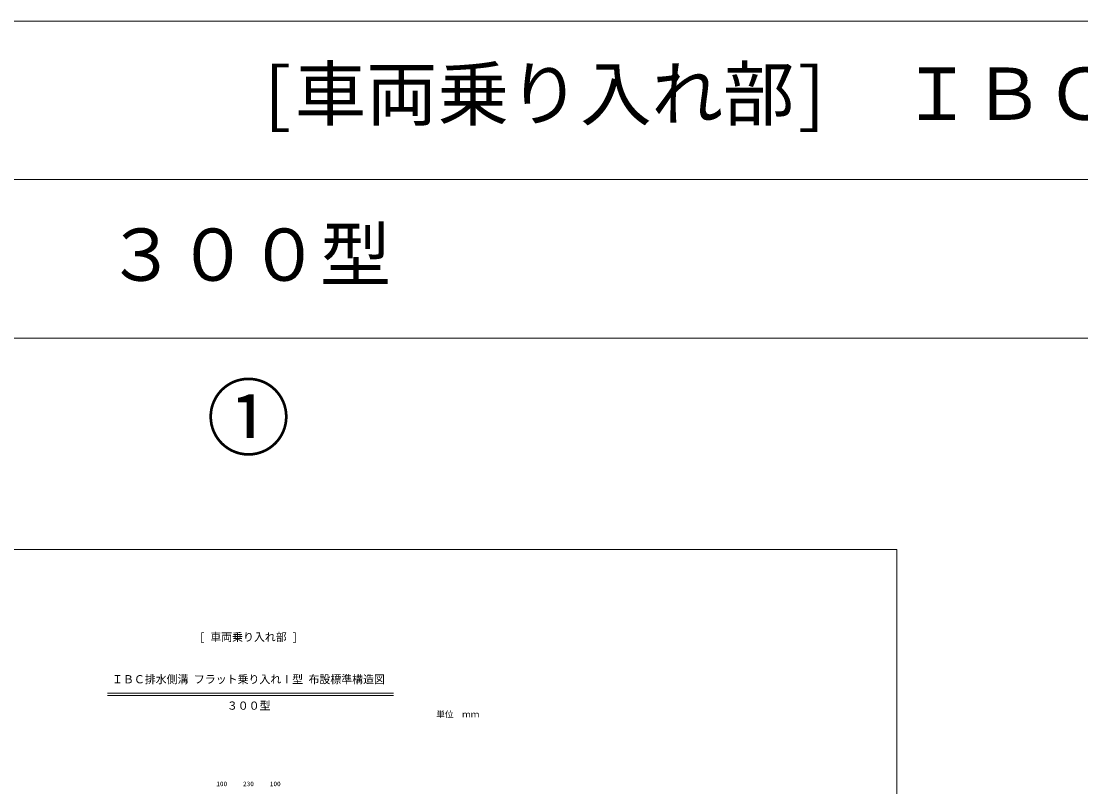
# Model space of a CAD drawing. Units: millimetres at full size, sheet at 1:20; details may follow other scales. Extents: x 25136 to 46531, y -30786 to -20561.
# Drawn here: x 29082 to 35620, y -25286 to -20561 of the extents above; entities that cross this region are included whole.
import ezdxf
from ezdxf.enums import TextEntityAlignment as Align

# ---------------------------------------------------------------- set-up
doc = ezdxf.new("R2010")
doc.units = ezdxf.units.MM
doc.header["$LTSCALE"] = 20
for name, color, linetype, lineweight in [('0_2', 7, 'Continuous', 20), ('図枠', 1, 'Continuous', 20), ('寸法線', 7, 'Continuous', 9), ('枠', 5, 'Continuous', 5)]:
    doc.layers.add(name, color=color, linetype=linetype, lineweight=lineweight)
doc.styles.add('ＭＳ ゴシック', font='')
doc.styles.get('ＭＳ ゴシック').set_extended_font_data('MS Gothic')

msp = doc.modelspace()

# ---------------------------------------------------------------- linework, layer by layer
at = {"layer": '0_2'}
for p, q in [((29615.91, -24707.22), (31379.32, -24707.22)), ((29615.91, -24722.22), (31379.32, -24722.22))]:
    msp.add_line(p, q, dxfattribs=at)
at = {"layer": '図枠'}
for p, q in [((25135.95, -20560.93), (46531.04, -20560.93)), ((25135.95, -21538.9), (46531.04, -21538.9)), ((25135.95, -22516.88), (35833.5, -22516.88))]:
    msp.add_line(p, q, dxfattribs=at)
at = {"layer": '枠', "lineweight": 20}
for p in [(26484.72, -23820.74), (34484.72, -29335.03)]:
    msp.add_line(p, (34484.72, -23820.74), dxfattribs=at)

# ---------------------------------------------------------------- texts
at = {"layer": '0_2', "style": 'ＭＳ ゴシック'}
for s, height, p in [('[車両乗り入れ部]\u3000ＩＢＣ側溝フラット乗り入れⅠ型', 322.8, (35833.5, -21266.98)), ('３００型', 322.8, (30484.72, -22259.96)), ('[ 車両乗り入れ部 ]', 49.37, (30484.72, -24401.45)), ('ＩＢＣ排水側溝 フラット乗り入れⅠ型 布設標準構造図', 49.37, (30484.72, -24662.12))]:
    msp.add_text(s, height=height, dxfattribs=at).set_placement(p, align=Align.BOTTOM_CENTER)
at = {"layer": '0_2', "color": 1, "style": 'ＭＳ ゴシック'}
msp.add_text('①', height=379.8, dxfattribs=at).set_placement((30484.72, -23312.23), align=Align.BOTTOM_CENTER)
at = {"layer": '0_2', "style": 'ＭＳ ゴシック'}
msp.add_text('３００型', height=49.37, dxfattribs=at).set_placement((30485.81, -24785.49), align=Align.MIDDLE_CENTER)
msp.add_text('単位\u3000ｍｍ', height=37.98, dxfattribs=at).set_placement((31643.4, -24868.96), align=Align.BOTTOM_LEFT)
at = {"layer": '寸法線', "style": 'ＭＳ ゴシック'}
for s, p in [('100', (30319.72, -25267.66)), ('230', (30484.72, -25267.66)), ('100', (30649.72, -25267.66))]:
    msp.add_text(s, height=28.48, dxfattribs=at).set_placement(p, align=Align.MIDDLE_CENTER)

doc.saveas('drawing.dxf')
